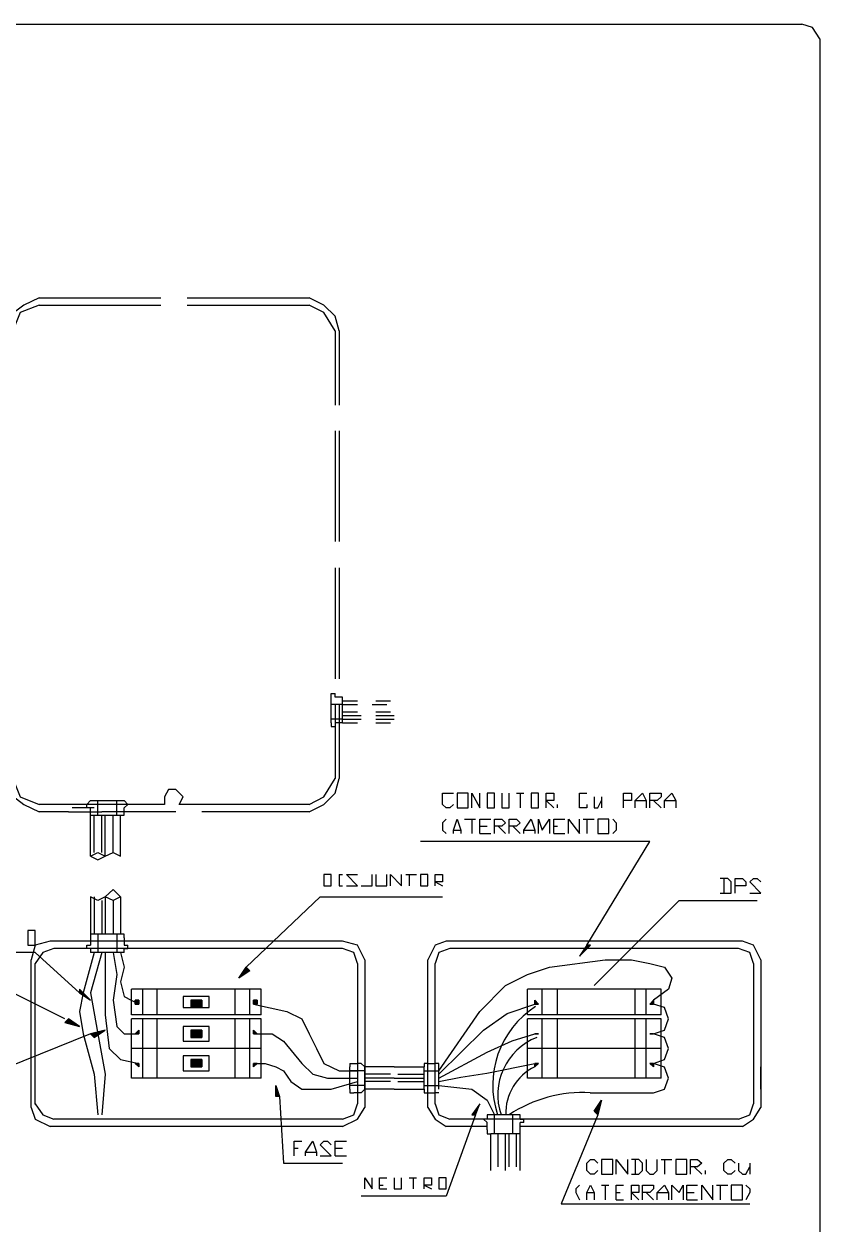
# Model space of a CAD drawing. Header units: millimetres. Extents: x 2047 to 2841, y 1963 to 2711.
# Drawn here: x 2538.9 to 2832.2, y 2269.1 to 2711 of the extents above; entities that cross this region are included whole.
import ezdxf

# ---------------------------------------------------------------- set-up
doc = ezdxf.new("R2010")
doc.units = ezdxf.units.MM

msp = doc.modelspace()

# ---------------------------------------------------------------- hatches: boundary and pattern name
at = {"true_color": 0x000007}
for points in [[(2746.33, 2371.81), (2743.62, 2367.78), (2747.66, 2371.81)], [(2622.1, 2362.35), (2618.06, 2359.63), (2620.78, 2363.67)], [(2559.42, 2354.21), (2563.46, 2351.49), (2559.42, 2355.53)], [(2581.27, 2351.49), (2579.94, 2351.49), (2579.94, 2350.1)], [(2581.27, 2351.49), (2581.27, 2350.1), (2579.94, 2350.1)], [(2604.5, 2351.49), (2600.39, 2351.49), (2600.39, 2348.78)], [(2604.5, 2351.49), (2604.5, 2348.78), (2600.39, 2348.78)], [(2624.82, 2351.49), (2623.49, 2351.49), (2623.49, 2350.1)], [(2624.82, 2351.49), (2624.82, 2350.1), (2623.49, 2350.1)], [(2728.53, 2350.1), (2727.14, 2351.49), (2727.14, 2350.1)], [(2770.89, 2351.49), (2770.89, 2350.1), (2769.5, 2350.1)], [(2554, 2343.35), (2559.42, 2341.83), (2555.32, 2344.68)], [(2564.85, 2337.73), (2568.89, 2340.44), (2563.46, 2339.12)], [(2581.27, 2340.44), (2581.27, 2339.12), (2579.94, 2339.12)], [(2604.5, 2340.44), (2600.39, 2340.44), (2600.39, 2337.73)], [(2604.5, 2340.44), (2604.5, 2337.73), (2600.39, 2337.73)], [(2624.82, 2339.12), (2623.49, 2340.44), (2623.49, 2339.12)], [(2604.5, 2329.65), (2600.39, 2329.65), (2600.39, 2326.94)], [(2604.5, 2329.65), (2604.5, 2326.94), (2600.39, 2326.94)], [(2581.27, 2328.26), (2581.27, 2326.94), (2579.94, 2328.26)], [(2624.82, 2328.26), (2623.49, 2328.26), (2623.49, 2326.94)], [(2728.53, 2328.26), (2727.14, 2328.26), (2727.14, 2326.94)], [(2770.89, 2328.26), (2770.89, 2326.94), (2769.5, 2328.26)], [(2631.77, 2316.08), (2631.77, 2320.12), (2633.09, 2316.08)], [(2543.01, 2313.17), (2542.81, 2313.17), (2542.81, 2313.04), (2543.01, 2313.04)], [(2664.26, 2311.85), (2664.13, 2311.85), (2664.13, 2311.65), (2664.26, 2311.65)], [(2690.21, 2313.17), (2690.07, 2313.17), (2690.07, 2313.04), (2690.21, 2313.04)], [(2705.3, 2309.27), (2706.82, 2313.37), (2703.97, 2309.27)], [(2748.98, 2310.66), (2751.69, 2314.69), (2750.37, 2309.27)], [(2810.33, 2311.85), (2810.2, 2311.85), (2810.2, 2311.65), (2810.33, 2311.65)]]:
    msp.add_hatch(color=7, dxfattribs=at).paths.add_polyline_path(points)

# ---------------------------------------------------------------- linework, layer by layer
msp.add_line((2747.54, 2317.4), (2770.89, 2317.41))
at = {"color": 7, "linetype": 'Continuous', "lineweight": -2, "true_color": 0x000007}
for points in [[(2053.31, 2711.01), (2825.42, 2711.01), (2825.42, 2711.01)], [(2832.17, 2705.59), (2829.46, 2709.69), (2825.42, 2711.01)], [(2832.17, 2705.59), (2832.17, 2115.81), (2832.17, 2115.81)], [(2544.53, 2610.21), (2538.91, 2607.5), (2533.48, 2603.46), (2532.16, 2598.03)], [(2544.53, 2607.5), (2537.58, 2604.79), (2534.87, 2598.03)], [(2544.53, 2610.21), (2589.41, 2610.21), (2589.41, 2610.21)], [(2544.53, 2607.5), (2589.41, 2607.5), (2589.41, 2607.5)], [(2599.07, 2610.21), (2643.94, 2610.21), (2643.94, 2610.21)], [(2599.07, 2607.5), (2643.94, 2607.5), (2643.94, 2607.5)], [(2655, 2598.03), (2653.61, 2603.46), (2649.37, 2607.5), (2643.94, 2610.21)], [(2653.61, 2598.03), (2649.37, 2604.79), (2643.94, 2607.5)], [(2653.61, 2598.03), (2653.61, 2570.7), (2653.61, 2570.7)], [(2655, 2598.03), (2655, 2570.7), (2655, 2570.7)], [(2653.61, 2561.24), (2653.61, 2520.4), (2653.61, 2520.4)], [(2655, 2561.24), (2655, 2520.4), (2655, 2520.4)], [(2653.61, 2510.74), (2653.61, 2469.9), (2653.61, 2469.9)], [(2655, 2510.74), (2655, 2469.9), (2655, 2469.9)], [(2652.08, 2463.15), (2652.08, 2464.47), (2652.08, 2464.47)], [(2652.08, 2464.47), (2653.61, 2464.47), (2653.61, 2464.47)], [(2652.08, 2453.68), (2652.08, 2463.15), (2652.08, 2463.15)], [(2653.61, 2463.15), (2653.61, 2464.47), (2653.61, 2464.47)], [(2656.32, 2463.15), (2653.61, 2463.15), (2653.61, 2463.15)], [(2656.32, 2453.68), (2656.32, 2463.15), (2656.32, 2463.15)], [(2656.32, 2461.76), (2661.75, 2461.76), (2661.75, 2461.76)], [(2656.32, 2461.76), (2661.75, 2461.76), (2661.75, 2461.76)], [(2668.5, 2461.76), (2673.93, 2461.76), (2673.93, 2461.76)], [(2668.5, 2461.76), (2672.6, 2461.76), (2672.6, 2461.76)], [(2656.32, 2460.44), (2652.08, 2460.44), (2652.08, 2460.44)], [(2653.61, 2460.44), (2653.61, 2433.17), (2653.61, 2433.17)], [(2655, 2460.44), (2655, 2433.17), (2655, 2433.17)], [(2656.32, 2460.44), (2661.75, 2460.44), (2661.75, 2460.44)], [(2656.32, 2457.72), (2661.75, 2457.72), (2661.75, 2457.72)], [(2667.17, 2460.44), (2672.6, 2460.44), (2672.6, 2460.44)], [(2668.5, 2457.72), (2673.93, 2457.72), (2673.93, 2457.72)], [(2656.32, 2455.01), (2652.08, 2455.01), (2652.08, 2455.01)], [(2652.08, 2453.68), (2652.08, 2452.29), (2652.08, 2452.29)], [(2653.61, 2453.68), (2653.61, 2452.29), (2653.61, 2452.29)], [(2656.32, 2453.68), (2653.61, 2453.68), (2653.61, 2453.68)], [(2656.32, 2456.33), (2663.14, 2456.33), (2663.14, 2456.33)], [(2656.32, 2455.01), (2663.14, 2455.01), (2663.14, 2455.01)], [(2656.32, 2453.68), (2661.75, 2453.68), (2661.75, 2453.68)], [(2668.5, 2456.33), (2675.32, 2456.33), (2675.32, 2456.33)], [(2668.5, 2455.01), (2675.32, 2455.01), (2675.32, 2455.01)], [(2668.5, 2453.68), (2673.93, 2453.68), (2673.93, 2453.68)], [(2652.08, 2452.29), (2653.61, 2452.29), (2653.61, 2452.29)], [(2532.16, 2433.17), (2533.48, 2427.74), (2538.91, 2423.64), (2544.53, 2420.92)], [(2534.87, 2433.17), (2537.58, 2426.35), (2544.53, 2423.64)], [(2643.94, 2420.92), (2649.37, 2423.64), (2653.61, 2427.74), (2655, 2433.17)], [(2643.94, 2423.64), (2649.37, 2426.35), (2653.61, 2433.17)], [(2596.16, 2423.64), (2597.55, 2426.35), (2594.83, 2429.06), (2592.12, 2429.06), (2590.73, 2426.35), (2590.73, 2423.64)], [(2697.16, 2423.64), (2695.83, 2422.31), (2694.44, 2422.31), (2693.12, 2423.64), (2693.12, 2427.74), (2697.16, 2427.74)], [(2703.97, 2422.31), (2703.97, 2427.74), (2706.82, 2422.31), (2706.82, 2427.74)], [(2709.53, 2422.31), (2712.25, 2422.31), (2712.25, 2427.74), (2709.53, 2427.74)], [(2709.53, 2427.74), (2709.53, 2422.31), (2709.53, 2422.31)], [(2714.96, 2427.74), (2714.96, 2422.31), (2717.67, 2422.31), (2717.67, 2427.74)], [(2720.39, 2427.74), (2723.1, 2427.74), (2723.1, 2427.74)], [(2721.71, 2427.74), (2721.71, 2422.31), (2721.71, 2422.31)], [(2731.24, 2422.31), (2731.24, 2427.74), (2734.09, 2427.74), (2734.09, 2425.03), (2731.24, 2425.03)], [(2746.33, 2423.64), (2746.33, 2422.31), (2743.62, 2422.31), (2743.62, 2427.74), (2746.33, 2427.74)], [(2748.98, 2426.35), (2748.98, 2422.31), (2750.37, 2422.31), (2751.69, 2425.03)], [(2751.69, 2426.35), (2751.69, 2422.31), (2751.69, 2422.31)], [(2759.83, 2422.31), (2759.83, 2427.74), (2762.75, 2427.74), (2762.75, 2425.03), (2759.83, 2425.03)], [(2764.07, 2422.31), (2764.07, 2425.03), (2766.78, 2427.74), (2768.17, 2425.03), (2768.17, 2422.31)], [(2769.5, 2422.31), (2769.5, 2427.74), (2773.6, 2427.74), (2773.6, 2426.35), (2772.21, 2425.03), (2769.5, 2425.03)], [(2774.92, 2422.31), (2774.92, 2425.03), (2777.64, 2427.74), (2779.03, 2425.03), (2779.03, 2422.31)], [(2590.73, 2423.64), (2544.53, 2423.64), (2544.53, 2423.64)], [(2564.85, 2422.31), (2556.71, 2422.31), (2556.71, 2422.31)], [(2563.46, 2425.03), (2562.14, 2423.64), (2562.14, 2423.64)], [(2562.14, 2423.64), (2562.14, 2423.7), (2562.14, 2423.7)], [(2562.14, 2422.31), (2562.14, 2423.64), (2562.14, 2423.64)], [(2563.46, 2422.31), (2562.14, 2422.31), (2562.14, 2422.31)], [(2563.46, 2425.03), (2575.84, 2425.03), (2575.84, 2425.03)], [(2563.46, 2419.6), (2563.46, 2422.31), (2563.46, 2422.31)], [(2566.18, 2419.6), (2566.18, 2425.03), (2566.18, 2425.03)], [(2573.13, 2419.6), (2573.13, 2425.03), (2573.13, 2425.03)], [(2575.84, 2425.03), (2577.23, 2423.64), (2577.23, 2423.64)], [(2575.84, 2422.31), (2577.23, 2423.64), (2577.23, 2423.64)], [(2575.84, 2419.6), (2575.84, 2422.31), (2575.84, 2422.31)], [(2577.23, 2423.64), (2577.23, 2423.7), (2577.23, 2423.7)], [(2643.94, 2423.64), (2596.16, 2423.64), (2596.16, 2423.64)], [(2731.24, 2425.03), (2734.09, 2422.31), (2734.09, 2422.31)], [(2735.48, 2422.31), (2735.48, 2423.64), (2735.48, 2423.64)], [(2764.07, 2425.03), (2768.17, 2425.03), (2768.17, 2425.03)], [(2770.89, 2425.03), (2773.6, 2422.31), (2773.6, 2422.31)], [(2774.92, 2425.03), (2779.03, 2425.03), (2779.03, 2425.03)], [(2555.32, 2420.92), (2544.53, 2420.92), (2544.53, 2420.92)], [(2555.32, 2420.92), (2567.57, 2420.92), (2567.57, 2420.92)], [(2563.46, 2404.51), (2563.46, 2419.6), (2563.46, 2419.6)], [(2563.46, 2419.6), (2574.51, 2419.6), (2574.51, 2419.6)], [(2564.85, 2405.9), (2564.85, 2419.6), (2564.85, 2419.6)], [(2594.83, 2420.92), (2567.57, 2420.92), (2567.57, 2420.92)], [(2567.57, 2405.9), (2567.57, 2419.6), (2567.57, 2419.6)], [(2568.89, 2404.51), (2568.89, 2419.6), (2568.89, 2419.6)], [(2571.8, 2405.9), (2571.8, 2419.6), (2571.8, 2419.6)], [(2574.51, 2404.51), (2574.51, 2419.6), (2574.51, 2419.6)], [(2574.51, 2405.9), (2574.51, 2419.6), (2574.51, 2419.6)], [(2574.51, 2419.6), (2575.84, 2419.6), (2575.84, 2419.6)], [(2631.77, 2420.92), (2604.5, 2420.92), (2604.5, 2420.92)], [(2643.94, 2420.92), (2631.77, 2420.92), (2631.77, 2420.92)], [(2694.44, 2418.21), (2693.12, 2416.89), (2693.12, 2414.17), (2694.44, 2412.85)], [(2697.16, 2412.85), (2697.16, 2414.17), (2698.55, 2418.21), (2699.87, 2414.17), (2699.87, 2412.85)], [(2701.26, 2418.21), (2705.3, 2418.21), (2705.3, 2418.21)], [(2703.97, 2418.21), (2703.97, 2412.85), (2703.97, 2412.85)], [(2706.82, 2412.85), (2706.82, 2418.21), (2710.86, 2418.21)], [(2712.25, 2412.85), (2712.25, 2418.21), (2714.96, 2418.21), (2716.28, 2416.89), (2716.35, 2416.89), (2714.96, 2415.56), (2712.25, 2415.56)], [(2717.67, 2412.85), (2717.67, 2418.21), (2720.39, 2418.21), (2721.71, 2416.89), (2721.71, 2416.89), (2720.39, 2415.56), (2717.67, 2415.56)], [(2723.1, 2412.85), (2723.1, 2414.17), (2725.81, 2418.21), (2727.14, 2414.17), (2727.14, 2412.85)], [(2728.53, 2412.85), (2728.53, 2418.21), (2729.85, 2414.17), (2732.57, 2418.21), (2732.57, 2412.85)], [(2734.09, 2412.85), (2734.09, 2418.21), (2738.19, 2418.21)], [(2739.52, 2412.85), (2739.52, 2418.21), (2743.62, 2412.85), (2743.62, 2418.21)], [(2744.94, 2418.21), (2748.98, 2418.21), (2748.98, 2418.21)], [(2746.33, 2418.21), (2746.33, 2412.85), (2746.33, 2412.85)], [(2755.8, 2418.21), (2757.12, 2416.89), (2757.12, 2414.17), (2755.8, 2412.85)], [(2697.16, 2414.17), (2699.87, 2414.17), (2699.87, 2414.17)], [(2706.82, 2415.56), (2709.53, 2415.56), (2709.53, 2415.56)], [(2713.57, 2415.56), (2716.28, 2412.85), (2716.28, 2412.85)], [(2719, 2415.56), (2721.71, 2412.85), (2721.71, 2412.85)], [(2723.1, 2414.17), (2727.14, 2414.17), (2727.14, 2414.17)], [(2734.09, 2415.56), (2735.48, 2415.56), (2735.48, 2415.56)], [(2746.33, 2371.81), (2769.5, 2409.94), (2684.98, 2409.94)], [(2706.82, 2412.85), (2710.86, 2412.85), (2710.86, 2412.85)], [(2734.09, 2412.85), (2738.19, 2412.85), (2738.19, 2412.85)], [(2563.46, 2404.51), (2566.18, 2405.9), (2568.89, 2404.51)], [(2563.46, 2404.51), (2566.18, 2403.18), (2568.89, 2404.51)], [(2568.89, 2404.51), (2571.8, 2405.9), (2574.51, 2404.51)], [(2649.37, 2393.65), (2652.08, 2393.65), (2652.08, 2397.76), (2649.37, 2397.76)], [(2649.37, 2397.76), (2649.37, 2393.65), (2649.37, 2393.65)], [(2655, 2397.76), (2656.32, 2397.76), (2656.32, 2397.76)], [(2655, 2397.76), (2655, 2393.65), (2655, 2393.65)], [(2657.71, 2393.65), (2661.75, 2393.65), (2657.71, 2397.76), (2661.75, 2397.76)], [(2663.14, 2393.65), (2667.17, 2393.65), (2667.17, 2397.76)], [(2668.5, 2397.76), (2668.5, 2393.65), (2672.6, 2393.65), (2672.6, 2397.76)], [(2673.93, 2393.65), (2673.93, 2397.76), (2678.03, 2393.65), (2678.03, 2397.76)], [(2679.55, 2397.76), (2683.59, 2397.76), (2683.59, 2397.76)], [(2680.87, 2397.76), (2680.87, 2393.65), (2680.87, 2393.65)], [(2690.41, 2393.65), (2690.41, 2397.76), (2693.12, 2397.76), (2693.12, 2395.04), (2690.41, 2395.04)], [(2795.44, 2390.94), (2799.48, 2390.94), (2799.48, 2395.04), (2798.16, 2396.37), (2795.44, 2396.37)], [(2796.77, 2396.37), (2796.77, 2390.94), (2796.77, 2390.94)], [(2800.87, 2390.94), (2800.87, 2396.37), (2803.58, 2396.37), (2804.91, 2395.04), (2804.91, 2393.65), (2800.87, 2393.65)], [(2806.3, 2390.94), (2810.33, 2390.94), (2806.3, 2395.04), (2807.62, 2396.37), (2809.01, 2396.37), (2810.33, 2395.04)], [(2574.51, 2389.62), (2571.8, 2392.33), (2568.89, 2389.62)], [(2655, 2393.65), (2656.32, 2393.65), (2656.32, 2393.65)], [(2690.41, 2395.04), (2693.12, 2393.65), (2693.12, 2393.65)], [(2563.46, 2389.62), (2563.46, 2375.85), (2563.46, 2375.85)], [(2568.89, 2389.62), (2566.18, 2388.23), (2563.46, 2389.62)], [(2564.85, 2389.62), (2564.85, 2375.85), (2564.85, 2375.85)], [(2567.57, 2388.23), (2567.57, 2375.85), (2567.57, 2375.85)], [(2568.89, 2389.62), (2568.89, 2375.85), (2568.89, 2375.85)], [(2574.51, 2389.62), (2571.8, 2388.23), (2568.89, 2389.62)], [(2571.8, 2388.23), (2571.8, 2375.85), (2571.8, 2375.85)], [(2574.51, 2389.62), (2574.51, 2375.85), (2574.51, 2375.85)], [(2574.51, 2389.62), (2574.51, 2375.85), (2574.51, 2375.85)], [(2620.78, 2363.67), (2648.05, 2389.62), (2693.12, 2389.62)], [(2753.08, 2360.96), (2780.35, 2388.23), (2809.01, 2388.23)], [(2548.57, 2373.2), (2543.01, 2371.81), (2541.62, 2366.39)], [(2656.32, 2373.2), (2548.57, 2373.2), (2548.57, 2373.2)], [(2574.51, 2375.85), (2563.46, 2375.85), (2563.46, 2375.85)], [(2563.46, 2375.85), (2563.46, 2374.53), (2563.46, 2374.53)], [(2563.46, 2374.53), (2563.46, 2371.81), (2563.46, 2371.81)], [(2566.18, 2375.85), (2566.18, 2369.1), (2566.18, 2369.1)], [(2573.13, 2375.85), (2573.13, 2369.1), (2573.13, 2369.1)], [(2575.84, 2374.53), (2575.84, 2375.85), (2574.51, 2375.85)], [(2575.84, 2374.53), (2575.84, 2371.81), (2575.84, 2371.81)], [(2664.46, 2366.39), (2661.75, 2371.81), (2656.32, 2373.2)], [(2694.44, 2373.2), (2690.41, 2371.81), (2687.69, 2366.39)], [(2803.58, 2373.2), (2694.44, 2373.2), (2694.44, 2373.2)], [(2810.33, 2366.39), (2807.62, 2371.81), (2803.58, 2373.2)], [(2559.42, 2354.21), (2543.01, 2369.1), (2511.64, 2369.1)], [(2549.89, 2370.49), (2545.86, 2369.1), (2543.01, 2365.06)], [(2656.32, 2370.49), (2549.89, 2370.49), (2549.89, 2370.49)], [(2564.85, 2369.1), (2560.75, 2354.21), (2559.42, 2347.39), (2560.75, 2339.12), (2564.85, 2324.23), (2566.18, 2309.27)], [(2562.14, 2370.49), (2562.14, 2371.81), (2562.14, 2371.81)], [(2562.14, 2371.81), (2563.46, 2371.81), (2563.46, 2371.81)], [(2563.46, 2370.49), (2562.14, 2370.49), (2562.14, 2370.49)], [(2563.46, 2370.49), (2563.46, 2369.1), (2563.46, 2369.1)], [(2567.57, 2369.1), (2563.46, 2354.21), (2566.18, 2339.12), (2568.89, 2324.23), (2567.57, 2309.27)], [(2575.84, 2369.1), (2563.46, 2369.1), (2563.46, 2369.1)], [(2568.89, 2369.1), (2568.89, 2346.07), (2570.28, 2333.69), (2574.51, 2329.65), (2581.27, 2328.26)], [(2571.8, 2369.1), (2573.13, 2360.96), (2571.8, 2351.49), (2573.13, 2341.83), (2575.84, 2339.12), (2581.27, 2339.12)], [(2574.51, 2369.1), (2575.84, 2363.67), (2574.51, 2358.24), (2575.84, 2352.82), (2581.27, 2350.1)], [(2575.84, 2371.81), (2577.23, 2371.81), (2577.23, 2371.81)], [(2575.84, 2370.49), (2577.23, 2370.49), (2577.23, 2370.49)], [(2575.84, 2369.1), (2575.84, 2370.49), (2575.84, 2370.49)], [(2577.23, 2370.49), (2577.23, 2371.81), (2577.23, 2371.81)], [(2661.75, 2365.06), (2660.42, 2369.1), (2656.32, 2370.49)], [(2695.83, 2370.49), (2691.73, 2369.1), (2690.41, 2365.06)], [(2802.19, 2370.49), (2695.83, 2370.49), (2695.83, 2370.49)], [(2807.62, 2365.06), (2806.3, 2369.1), (2802.19, 2370.49)], [(2541.62, 2311.98), (2541.62, 2366.39), (2541.62, 2366.39)], [(2543.01, 2313.37), (2543.01, 2365.06), (2543.01, 2365.06)], [(2661.75, 2365.06), (2661.75, 2313.37), (2661.75, 2313.37)], [(2664.46, 2366.39), (2664.46, 2311.98), (2664.46, 2311.98)], [(2687.69, 2311.98), (2687.69, 2366.39), (2687.69, 2366.39)], [(2690.41, 2313.37), (2690.41, 2365.06), (2690.41, 2365.06)], [(2691.73, 2325.55), (2706.82, 2347.39), (2716.28, 2356.92), (2724.42, 2360.96), (2732.57, 2363.67), (2753.08, 2366.39), (2762.75, 2366.39), (2769.5, 2365.06), (2774.92, 2363.67), (2777.64, 2359.63), (2776.31, 2355.53), (2770.89, 2351.49)], [(2807.62, 2365.06), (2807.62, 2313.37), (2807.62, 2313.37)], [(2810.33, 2366.39), (2810.33, 2311.98), (2810.33, 2311.98)], [(2554, 2344.68), (2532.16, 2355.53), (2447.57, 2355.53)], [(2626.34, 2355.53), (2578.55, 2355.53), (2578.55, 2355.53)], [(2578.55, 2346.07), (2578.55, 2355.53), (2578.55, 2355.53)], [(2582.66, 2346.07), (2582.66, 2355.53), (2582.66, 2355.53)], [(2588.02, 2346.07), (2588.02, 2355.53), (2588.02, 2355.53)], [(2616.68, 2346.07), (2616.68, 2355.53), (2616.68, 2355.53)], [(2622.1, 2346.07), (2622.1, 2355.53), (2622.1, 2355.53)], [(2626.34, 2346.07), (2626.34, 2355.53), (2626.34, 2355.53)], [(2773.6, 2355.53), (2724.42, 2355.53), (2724.42, 2355.53)], [(2724.42, 2346.07), (2724.42, 2355.53), (2724.42, 2355.53)], [(2729.85, 2346.07), (2729.85, 2355.53), (2729.85, 2355.53)], [(2735.48, 2346.07), (2735.48, 2355.53), (2735.48, 2355.53)], [(2764.07, 2346.07), (2764.07, 2355.53), (2764.07, 2355.53)], [(2768.17, 2346.07), (2768.17, 2355.53), (2768.17, 2355.53)], [(2773.6, 2346.07), (2773.6, 2355.53), (2773.6, 2355.53)], [(2623.49, 2350.1), (2635.8, 2347.39), (2641.23, 2344.68), (2643.94, 2339.12), (2646.66, 2333.69), (2649.37, 2328.26), (2655, 2325.55), (2661.75, 2325.55)], [(2691.73, 2324.23), (2708.21, 2340.44), (2716.87, 2346.56), (2727.14, 2350.1)], [(2770.89, 2339.12), (2774.92, 2340.44), (2776.31, 2344.68), (2774.92, 2348.78), (2770.89, 2350.1)], [(2626.34, 2346.07), (2578.55, 2346.07), (2578.55, 2346.07)], [(2626.34, 2344.68), (2578.55, 2344.68), (2578.55, 2344.68)], [(2578.55, 2333.69), (2578.55, 2344.68), (2578.55, 2344.68)], [(2582.66, 2333.69), (2582.66, 2344.68), (2582.66, 2344.68)], [(2588.02, 2333.69), (2588.02, 2344.68), (2588.02, 2344.68)], [(2616.68, 2333.69), (2616.68, 2344.68), (2616.68, 2344.68)], [(2622.1, 2333.69), (2622.1, 2344.68), (2622.1, 2344.68)], [(2626.34, 2333.69), (2626.34, 2344.68), (2626.34, 2344.68)], [(2773.6, 2346.07), (2724.42, 2346.07), (2724.42, 2346.07)], [(2773.6, 2344.68), (2724.42, 2344.68), (2724.42, 2344.68)], [(2724.42, 2333.69), (2724.42, 2344.68), (2724.42, 2344.68)], [(2729.85, 2333.69), (2729.85, 2344.68), (2729.85, 2344.68)], [(2735.48, 2333.69), (2735.48, 2344.68), (2735.48, 2344.68)], [(2764.07, 2333.69), (2764.07, 2344.68), (2764.07, 2344.68)], [(2768.17, 2333.69), (2768.17, 2344.68), (2768.17, 2344.68)], [(2773.6, 2333.69), (2773.6, 2344.68), (2773.6, 2344.68)], [(2563.46, 2339.12), (2519.91, 2321.51), (2494.03, 2321.51)], [(2623.49, 2339.12), (2630.38, 2339.12), (2634.48, 2336.4), (2641.23, 2328.26), (2645.33, 2324.23), (2650.76, 2322.84), (2661.75, 2322.84)], [(2691.73, 2322.84), (2709.53, 2332.37), (2718.83, 2336.59), (2727.14, 2339.12)], [(2770.89, 2328.26), (2774.92, 2329.65), (2776.31, 2333.69), (2774.92, 2337.73), (2770.89, 2339.12)], [(2626.34, 2333.69), (2578.55, 2333.69), (2578.55, 2333.69)], [(2626.34, 2333.69), (2578.55, 2333.69), (2578.55, 2333.69)], [(2578.55, 2322.84), (2578.55, 2333.69), (2578.55, 2333.69)], [(2582.66, 2322.84), (2582.66, 2333.69), (2582.66, 2333.69)], [(2588.02, 2322.84), (2588.02, 2333.69), (2588.02, 2333.69)], [(2616.68, 2322.84), (2616.68, 2333.69), (2616.68, 2333.69)], [(2622.1, 2322.84), (2622.1, 2333.69), (2622.1, 2333.69)], [(2626.34, 2322.84), (2626.34, 2333.69), (2626.34, 2333.69)], [(2773.6, 2333.69), (2724.42, 2333.69), (2724.42, 2333.69)], [(2773.6, 2333.69), (2724.42, 2333.69), (2724.42, 2333.69)], [(2724.42, 2322.84), (2724.42, 2333.69), (2724.42, 2333.69)], [(2729.85, 2322.84), (2729.85, 2333.69), (2729.85, 2333.69)], [(2735.48, 2322.84), (2735.48, 2333.69), (2735.48, 2333.69)], [(2764.07, 2322.84), (2764.07, 2333.69), (2764.07, 2333.69)], [(2768.17, 2322.84), (2768.17, 2333.69), (2768.17, 2333.69)], [(2773.6, 2322.84), (2773.6, 2333.69), (2773.6, 2333.69)], [(2623.49, 2328.26), (2627.73, 2328.26), (2631.77, 2326.94), (2634.48, 2325.55), (2637.19, 2321.51), (2641.23, 2318.8), (2652.08, 2318.8), (2661.75, 2321.51)], [(2659.03, 2328.26), (2660.42, 2328.26), (2660.42, 2328.26)], [(2659.03, 2328.26), (2659.03, 2326.94), (2659.03, 2326.94)], [(2659.03, 2318.8), (2659.03, 2326.94), (2659.03, 2326.94)], [(2664.46, 2325.55), (2659.03, 2325.55), (2659.03, 2325.55)], [(2660.42, 2328.26), (2661.75, 2328.26), (2661.75, 2328.26)], [(2663.14, 2328.26), (2661.75, 2328.26), (2661.75, 2328.26)], [(2664.46, 2326.94), (2663.14, 2328.26), (2663.14, 2328.26)], [(2675.32, 2326.94), (2664.46, 2326.94), (2664.46, 2326.94)], [(2675.32, 2326.94), (2664.46, 2326.94), (2664.46, 2326.94)], [(2664.46, 2318.8), (2664.46, 2326.94), (2664.46, 2326.94)], [(2675.32, 2326.94), (2686.3, 2326.94), (2686.3, 2326.94)], [(2675.32, 2326.94), (2686.3, 2326.94), (2686.3, 2326.94)], [(2687.69, 2328.26), (2686.3, 2328.26), (2686.3, 2326.94)], [(2686.3, 2318.8), (2686.3, 2326.94), (2686.3, 2326.94)], [(2686.3, 2325.55), (2691.73, 2325.55), (2691.73, 2325.55)], [(2687.69, 2328.26), (2689.02, 2328.26), (2689.02, 2328.26)], [(2689.02, 2328.26), (2690.41, 2328.26), (2690.41, 2328.26)], [(2691.73, 2328.26), (2690.41, 2328.26), (2690.41, 2328.26)], [(2691.73, 2326.94), (2691.73, 2328.26), (2691.73, 2328.26)], [(2691.73, 2321.51), (2699.86, 2323.17), (2709.41, 2324.69), (2727.14, 2328.26)], [(2691.73, 2318.8), (2691.73, 2326.94), (2691.73, 2326.94)], [(2770.89, 2317.41), (2774.92, 2318.8), (2776.31, 2322.84), (2774.92, 2326.87), (2770.89, 2328.26)], [(2810.33, 2318.8), (2810.33, 2326.94), (2810.33, 2326.94)], [(2626.34, 2322.84), (2578.55, 2322.84), (2578.55, 2322.84)], [(2664.46, 2320.12), (2659.03, 2320.12), (2659.03, 2320.12)], [(2673.93, 2324.23), (2664.46, 2324.23), (2664.46, 2324.23)], [(2675.32, 2322.84), (2664.46, 2322.84), (2664.46, 2322.84)], [(2673.93, 2321.51), (2664.46, 2321.51), (2664.46, 2321.51)], [(2675.32, 2322.84), (2686.3, 2322.84), (2686.3, 2322.84)], [(2676.64, 2324.23), (2686.3, 2324.23), (2686.3, 2324.23)], [(2676.64, 2321.51), (2686.3, 2321.51), (2686.3, 2321.51)], [(2686.3, 2320.12), (2691.73, 2320.12), (2691.73, 2320.12)], [(2691.73, 2320.12), (2703.97, 2318.8), (2709.53, 2314.69), (2712.25, 2309.27)], [(2773.6, 2322.84), (2724.42, 2322.84), (2724.42, 2322.84)], [(2633.09, 2316.08), (2634.48, 2291.53), (2656.32, 2291.53)], [(2659.03, 2318.8), (2659.03, 2317.41), (2659.03, 2317.41)], [(2659.03, 2317.41), (2660.42, 2317.41), (2660.42, 2317.41)], [(2661.75, 2317.41), (2660.42, 2317.41), (2660.42, 2317.41)], [(2663.14, 2317.41), (2661.75, 2317.41), (2661.75, 2317.41)], [(2663.14, 2317.41), (2663.14, 2317.41), (2664.46, 2318.8)], [(2675.32, 2318.8), (2664.46, 2318.8), (2664.46, 2318.8)], [(2673.93, 2318.8), (2664.46, 2318.8), (2664.46, 2318.8)], [(2675.32, 2318.8), (2686.3, 2318.8), (2686.3, 2318.8)], [(2675.32, 2318.8), (2686.3, 2318.8), (2686.3, 2318.8)], [(2686.3, 2318.8), (2686.3, 2317.41), (2687.69, 2317.41)], [(2687.69, 2317.41), (2689.02, 2317.41), (2689.02, 2317.41)], [(2689.02, 2317.41), (2690.41, 2317.41), (2690.41, 2317.41)], [(2691.73, 2317.41), (2690.41, 2317.41), (2690.41, 2317.41)], [(2541.62, 2311.98), (2543.01, 2307.75), (2548.57, 2305.03)], [(2543.01, 2313.37), (2545.86, 2309.27), (2549.89, 2307.75)], [(2656.32, 2307.75), (2660.42, 2309.27), (2661.75, 2313.37)], [(2656.32, 2305.03), (2661.75, 2307.75), (2664.46, 2311.98)], [(2687.69, 2311.98), (2690.41, 2307.75), (2694.44, 2305.03)], [(2690.41, 2313.37), (2691.73, 2309.27), (2695.83, 2307.75)], [(2802.19, 2307.75), (2806.3, 2309.27), (2807.62, 2313.37)], [(2803.58, 2305.03), (2807.62, 2307.75), (2810.33, 2311.98)], [(2656.32, 2307.75), (2549.89, 2307.75), (2549.89, 2307.75)], [(2705.3, 2309.27), (2694.44, 2279.29), (2663.14, 2279.29)], [(2802.19, 2307.75), (2695.83, 2307.75), (2695.83, 2307.75)], [(2708.21, 2307.75), (2708.21, 2307.81), (2708.21, 2307.81)], [(2709.53, 2306.42), (2708.21, 2307.75), (2708.21, 2307.75)], [(2709.53, 2307.75), (2708.21, 2307.75), (2708.21, 2307.75)], [(2709.53, 2309.27), (2709.53, 2307.75), (2709.53, 2307.75)], [(2721.71, 2309.27), (2709.53, 2309.27), (2709.53, 2309.27)], [(2712.25, 2302.32), (2712.25, 2309.27), (2712.25, 2309.27)], [(2719, 2302.32), (2719, 2309.27), (2719, 2309.27)], [(2721.71, 2307.75), (2721.71, 2309.27), (2721.71, 2309.27)], [(2721.71, 2307.75), (2723.1, 2307.75), (2723.1, 2307.75)], [(2723.1, 2307.75), (2723.1, 2307.81), (2723.1, 2307.81)], [(2723.1, 2306.42), (2723.1, 2307.75), (2723.1, 2307.75)], [(2750.37, 2309.27), (2736.8, 2276.57), (2806.3, 2276.57)], [(2575.84, 2305.03), (2548.57, 2305.03), (2548.57, 2305.03)], [(2656.32, 2305.03), (2575.84, 2305.03), (2575.84, 2305.03)], [(2709.53, 2305.03), (2694.44, 2305.03), (2694.44, 2305.03)], [(2709.53, 2303.71), (2709.53, 2306.42), (2709.53, 2306.42)], [(2709.53, 2303.71), (2709.53, 2302.32), (2710.86, 2302.32)], [(2721.71, 2303.71), (2721.71, 2306.42), (2721.71, 2306.42)], [(2723.1, 2306.42), (2721.71, 2306.42), (2721.71, 2306.42)], [(2803.58, 2305.03), (2721.71, 2305.03), (2721.71, 2305.03)], [(2721.71, 2302.32), (2721.71, 2303.71), (2721.71, 2303.71)], [(2638.52, 2294.24), (2638.52, 2299.6), (2641.23, 2299.6)], [(2642.62, 2294.24), (2642.62, 2295.57), (2645.33, 2299.6), (2646.66, 2295.57), (2646.66, 2294.24)], [(2648.05, 2294.24), (2652.08, 2294.24), (2648.05, 2298.28), (2649.37, 2299.6), (2650.76, 2299.6), (2652.08, 2298.28)], [(2653.61, 2294.24), (2653.61, 2299.6), (2657.71, 2299.6)], [(2710.86, 2288.82), (2710.86, 2302.32), (2710.86, 2302.32)], [(2710.86, 2288.82), (2710.86, 2302.32), (2710.86, 2302.32)], [(2721.71, 2302.32), (2710.86, 2302.32), (2710.86, 2302.32)], [(2713.57, 2290.14), (2713.57, 2302.32), (2713.57, 2302.32)], [(2716.28, 2288.82), (2716.28, 2302.32), (2716.28, 2302.32)], [(2717.67, 2290.14), (2717.67, 2302.32), (2717.67, 2302.32)], [(2720.39, 2290.14), (2720.39, 2302.32), (2720.39, 2302.32)], [(2721.71, 2288.82), (2721.71, 2302.32), (2721.71, 2302.32)], [(2638.52, 2296.96), (2639.91, 2296.96), (2639.91, 2296.96)], [(2642.62, 2295.57), (2646.66, 2295.57), (2646.66, 2295.57)], [(2653.61, 2296.96), (2656.32, 2296.96), (2656.32, 2296.96)], [(2653.61, 2294.24), (2657.71, 2294.24), (2657.71, 2294.24)], [(2750.37, 2288.82), (2748.98, 2287.43), (2747.66, 2287.43), (2746.33, 2288.82), (2746.33, 2291.53), (2747.66, 2292.85), (2748.98, 2292.85), (2750.37, 2291.53)], [(2757.12, 2287.43), (2757.12, 2292.85), (2761.36, 2287.43), (2761.36, 2292.85)], [(2762.75, 2287.43), (2765.46, 2287.43), (2766.78, 2288.82), (2766.78, 2291.53), (2765.46, 2292.85), (2762.75, 2292.85)], [(2764.07, 2292.85), (2764.07, 2287.43), (2764.07, 2287.43)], [(2768.17, 2292.85), (2768.17, 2288.82), (2769.5, 2287.43), (2770.89, 2287.43), (2772.21, 2288.82), (2772.21, 2292.85)], [(2773.6, 2292.85), (2777.64, 2292.85), (2777.64, 2292.85)], [(2774.92, 2292.85), (2774.92, 2287.43), (2774.92, 2287.43)], [(2784.46, 2287.43), (2784.46, 2292.85), (2787.1, 2292.85), (2788.69, 2291.53), (2788.69, 2291.53), (2787.1, 2290.14), (2784.46, 2290.14)], [(2785.78, 2290.14), (2788.69, 2287.43), (2788.69, 2287.43)], [(2800.87, 2288.82), (2799.48, 2287.43), (2798.16, 2287.43), (2796.77, 2288.82), (2796.77, 2291.53), (2798.16, 2292.85), (2799.48, 2292.85), (2800.87, 2291.53)], [(2802.19, 2291.53), (2802.19, 2288.82), (2803.58, 2287.43), (2804.91, 2287.43), (2806.3, 2290.14)], [(2806.3, 2291.53), (2806.3, 2287.43), (2806.3, 2287.43)], [(2664.46, 2282), (2664.46, 2286.1), (2667.17, 2282), (2667.17, 2286.1)], [(2669.89, 2282), (2669.89, 2286.1), (2672.6, 2286.1)], [(2675.32, 2286.1), (2675.32, 2282), (2678.03, 2282), (2678.03, 2286.1)], [(2680.87, 2286.1), (2683.59, 2286.1), (2683.59, 2286.1)], [(2682.26, 2286.1), (2682.26, 2282), (2682.26, 2282)], [(2686.3, 2282), (2686.3, 2286.1), (2689.02, 2286.1), (2689.02, 2283.39), (2686.3, 2283.39)], [(2790.01, 2287.43), (2790.01, 2288.82), (2790.01, 2288.82)], [(2669.89, 2283.39), (2671.21, 2283.39), (2671.21, 2283.39)], [(2669.89, 2282), (2672.6, 2282), (2672.6, 2282)], [(2686.3, 2283.39), (2689.02, 2282), (2689.02, 2282)], [(2743.62, 2283.39), (2742.23, 2282), (2742.23, 2280.68), (2743.62, 2277.96)], [(2746.33, 2277.96), (2746.33, 2280.68), (2747.66, 2283.39), (2748.98, 2280.68), (2748.98, 2277.96)], [(2746.33, 2280.68), (2748.98, 2280.68), (2748.98, 2280.68)], [(2751.69, 2283.39), (2754.41, 2283.39), (2754.41, 2283.39)], [(2753.08, 2283.39), (2753.08, 2277.96), (2753.08, 2277.96)], [(2757.12, 2277.96), (2757.12, 2283.39), (2759.83, 2283.39)], [(2757.12, 2280.68), (2758.51, 2280.68), (2758.51, 2280.68)], [(2762.75, 2277.96), (2762.75, 2283.39), (2765.46, 2283.39), (2765.46, 2280.68), (2762.75, 2280.68)], [(2762.75, 2280.68), (2765.46, 2277.96), (2765.46, 2277.96)], [(2766.78, 2277.96), (2766.78, 2283.39), (2770.89, 2283.39), (2770.89, 2282), (2769.5, 2280.68), (2766.78, 2280.68)], [(2768.17, 2280.68), (2770.89, 2277.96), (2770.89, 2277.96)], [(2772.21, 2277.96), (2772.21, 2280.68), (2774.92, 2283.39), (2776.31, 2280.68), (2776.31, 2277.96)], [(2772.21, 2280.68), (2776.31, 2280.68), (2776.31, 2280.68)], [(2777.64, 2277.96), (2777.64, 2283.39), (2780.35, 2280.68), (2781.74, 2283.39), (2781.74, 2277.96)], [(2783.07, 2277.96), (2783.07, 2283.39), (2787.1, 2283.39)], [(2783.07, 2280.68), (2785.78, 2280.68), (2785.78, 2280.68)], [(2788.69, 2277.96), (2788.69, 2283.39), (2792.73, 2277.96), (2792.73, 2283.39)], [(2794.05, 2283.39), (2798.16, 2283.39), (2798.16, 2283.39)], [(2795.44, 2283.39), (2795.44, 2277.96), (2795.44, 2277.96)], [(2804.91, 2283.39), (2806.3, 2282), (2806.3, 2280.68), (2804.91, 2277.96)], [(2757.12, 2277.96), (2759.83, 2277.96), (2759.83, 2277.96)], [(2783.07, 2277.96), (2787.1, 2277.96), (2787.1, 2277.96)]]:
    msp.add_lwpolyline(points, dxfattribs=at)
for points in [[(2652.08, 2463.15), (2652.08, 2463.15)], [(2653.61, 2463.15), (2653.61, 2463.15)], [(2656.32, 2463.15), (2656.32, 2463.15)], [(2656.32, 2453.68), (2656.32, 2453.68)], [(2652.08, 2452.29), (2652.08, 2452.29)], [(2653.61, 2452.29), (2653.61, 2452.29)], [(2698.55, 2427.74), (2698.55, 2422.31), (2702.58, 2422.31), (2702.58, 2427.74)], [(2725.81, 2427.74), (2725.81, 2422.31), (2728.53, 2422.31), (2728.53, 2427.74)], [(2563.46, 2425.03), (2563.46, 2425.03)], [(2575.84, 2425.03), (2575.84, 2425.03)], [(2575.84, 2422.31), (2575.84, 2422.31)], [(2563.46, 2419.6), (2563.46, 2419.6)], [(2750.37, 2418.21), (2750.37, 2412.85), (2754.41, 2412.85), (2754.41, 2418.21)], [(2684.98, 2397.76), (2684.98, 2393.65), (2687.69, 2393.65), (2687.69, 2397.76)], [(2540.3, 2377.24), (2540.3, 2371.81), (2543.01, 2371.81), (2543.01, 2377.24)], [(2562.14, 2371.81), (2562.14, 2371.81)], [(2575.84, 2371.81), (2575.84, 2371.81)], [(2746.33, 2371.81), (2743.62, 2367.78), (2747.66, 2371.81)], [(2622.1, 2362.35), (2618.06, 2359.63), (2620.78, 2363.67)], [(2753.08, 2360.96), (2748.98, 2356.92)], [(2559.42, 2354.21), (2563.46, 2351.49), (2559.42, 2355.53)], [(2581.27, 2350.1), (2581.27, 2351.49), (2579.94, 2351.49), (2579.94, 2350.1)], [(2579.94, 2351.49), (2579.94, 2350.1), (2579.94, 2350.1)], [(2581.27, 2351.49), (2579.94, 2351.49), (2579.94, 2350.1)], [(2581.27, 2351.49), (2581.27, 2350.1), (2579.94, 2350.1)], [(2581.27, 2350.1), (2581.27, 2351.49), (2581.27, 2350.1), (2581.27, 2350.17)], [(2581.27, 2351.49), (2581.27, 2350.1)], [(2581.27, 2351.49), (2581.27, 2350.1), (2581.27, 2350.1)], [(2597.55, 2352.82), (2597.55, 2348.78), (2607.21, 2348.78), (2607.21, 2352.82)], [(2600.39, 2351.49), (2600.39, 2348.78), (2604.5, 2348.78), (2604.5, 2351.49)], [(2604.5, 2351.49), (2600.39, 2351.49), (2600.39, 2348.78)], [(2604.5, 2351.49), (2604.5, 2348.78), (2600.39, 2348.78)], [(2623.49, 2350.1), (2624.82, 2350.1), (2624.82, 2351.49), (2623.49, 2351.49), (2623.49, 2350.1), (2623.49, 2350.17)], [(2624.82, 2351.49), (2623.49, 2351.49), (2623.49, 2350.1)], [(2624.82, 2351.49), (2624.82, 2350.1), (2623.49, 2350.1)], [(2623.49, 2351.49), (2623.49, 2350.1), (2623.49, 2350.1)], [(2623.49, 2351.49), (2623.49, 2350.1)], [(2623.49, 2351.49), (2623.49, 2350.1), (2623.49, 2350.1)], [(2624.82, 2350.1), (2624.82, 2351.49), (2624.82, 2350.1), (2624.82, 2350.17)], [(2727.14, 2350.1), (2728.53, 2350.1), (2727.14, 2351.49), (2727.14, 2350.1), (2727.14, 2350.17)], [(2728.53, 2350.1), (2727.14, 2351.49), (2727.14, 2350.1)], [(2727.14, 2351.49), (2727.14, 2350.1)], [(2727.14, 2351.49), (2727.14, 2350.1), (2727.14, 2350.1)], [(2727.14, 2351.49), (2727.14, 2350.1), (2727.14, 2350.1)], [(2727.14, 2351.49), (2727.14, 2350.1)], [(2727.14, 2351.49), (2727.14, 2350.1), (2727.14, 2350.1)], [(2770.89, 2350.1), (2770.89, 2351.49), (2770.89, 2351.49), (2769.5, 2350.1)], [(2770.89, 2351.49), (2770.89, 2350.1), (2769.5, 2350.1)], [(2770.89, 2350.1), (2770.89, 2351.49), (2770.89, 2350.1), (2770.89, 2350.17)], [(2770.89, 2351.49), (2770.89, 2350.1)], [(2770.89, 2351.49), (2770.89, 2350.1), (2770.89, 2350.1)], [(2770.89, 2351.49), (2770.89, 2350.1)], [(2770.89, 2351.49), (2770.89, 2350.1), (2770.89, 2350.1)], [(2554, 2343.35), (2559.42, 2341.83), (2555.32, 2344.68)], [(2564.85, 2337.73), (2568.89, 2340.44), (2563.46, 2339.12)], [(2581.27, 2339.12), (2581.27, 2340.44), (2579.94, 2339.12)], [(2581.27, 2340.44), (2579.94, 2339.12), (2579.94, 2339.12)], [(2581.27, 2340.44), (2581.27, 2339.12), (2579.94, 2339.12)], [(2581.27, 2339.12), (2581.27, 2340.44)], [(2597.55, 2341.83), (2597.55, 2336.4), (2607.21, 2336.4), (2607.21, 2341.83)], [(2604.5, 2340.44), (2600.39, 2340.44), (2600.39, 2337.73)], [(2604.5, 2340.44), (2604.5, 2337.73), (2600.39, 2337.73)], [(2600.39, 2340.44), (2600.39, 2337.73), (2604.5, 2337.73), (2604.5, 2340.44)], [(2623.49, 2339.12), (2624.82, 2339.12), (2623.49, 2340.44)], [(2624.82, 2339.12), (2623.49, 2340.44), (2623.49, 2339.12)], [(2623.49, 2340.44), (2623.49, 2339.12), (2623.49, 2339.12)], [(2623.49, 2340.44), (2623.49, 2339.12), (2623.49, 2339.12)], [(2624.82, 2339.12), (2623.49, 2339.12)], [(2727.14, 2339.12), (2728.53, 2339.12)], [(2727.14, 2339.12), (2727.14, 2339.12), (2728.53, 2339.12), (2728.53, 2339.12)], [(2770.89, 2339.12), (2769.5, 2339.12)], [(2770.89, 2339.12), (2769.5, 2339.12)], [(2597.55, 2330.98), (2597.55, 2325.55), (2607.21, 2325.55), (2607.21, 2330.98)], [(2600.39, 2329.65), (2600.39, 2326.94), (2604.5, 2326.94), (2604.5, 2329.65)], [(2604.5, 2329.65), (2600.39, 2329.65), (2600.39, 2326.94)], [(2604.5, 2329.65), (2604.5, 2326.94), (2600.39, 2326.94)], [(2581.27, 2326.94), (2581.27, 2328.26), (2579.94, 2328.26)], [(2579.94, 2328.26), (2579.94, 2328.26), (2581.27, 2328.26), (2581.27, 2328.26)], [(2581.27, 2328.26), (2581.27, 2326.94), (2579.94, 2328.26)], [(2581.27, 2328.26), (2581.27, 2326.94)], [(2581.27, 2328.26), (2581.27, 2326.94)], [(2623.49, 2326.94), (2624.82, 2328.26), (2623.49, 2328.26)], [(2624.82, 2328.26), (2623.49, 2328.26), (2623.49, 2326.94)], [(2624.82, 2328.26), (2624.82, 2328.26), (2623.49, 2326.94)], [(2623.49, 2328.26), (2623.49, 2326.94)], [(2660.42, 2328.26), (2660.42, 2328.26)], [(2660.42, 2328.26), (2660.42, 2328.26)], [(2689.02, 2328.26), (2689.02, 2328.26)], [(2690.41, 2328.26), (2690.41, 2328.26)], [(2727.14, 2326.94), (2727.14, 2326.94), (2728.53, 2328.26), (2727.14, 2328.26)], [(2728.53, 2328.26), (2727.14, 2328.26), (2727.14, 2326.94)], [(2727.14, 2328.26), (2727.14, 2326.94)], [(2727.14, 2328.26), (2727.14, 2326.94), (2727.14, 2326.94)], [(2727.14, 2328.26), (2727.14, 2326.94)], [(2727.14, 2328.26), (2727.14, 2326.94)], [(2727.14, 2328.26), (2727.14, 2326.94), (2727.14, 2326.94)], [(2770.89, 2326.94), (2770.89, 2328.26), (2769.5, 2328.26)], [(2770.89, 2328.26), (2770.89, 2326.94), (2769.5, 2328.26)], [(2770.89, 2328.26), (2770.89, 2326.94)], [(2770.89, 2328.26), (2770.89, 2326.94)], [(2770.89, 2328.26), (2770.89, 2326.94), (2770.89, 2326.94)], [(2770.89, 2328.26), (2770.89, 2326.94)], [(2770.89, 2328.26), (2770.89, 2326.94), (2770.89, 2326.94)], [(2631.77, 2316.08), (2631.77, 2320.12), (2633.09, 2316.08)], [(2660.42, 2317.41), (2660.42, 2317.41)], [(2660.42, 2317.41), (2660.42, 2317.41)], [(2689.02, 2317.41), (2689.02, 2317.41)], [(2690.41, 2317.41), (2690.41, 2317.41)], [(2705.3, 2309.27), (2706.82, 2313.37), (2703.97, 2309.27)], [(2748.98, 2310.66), (2751.69, 2314.69), (2750.37, 2309.27)], [(2709.53, 2306.42), (2709.53, 2306.42)], [(2751.69, 2292.85), (2751.69, 2287.43), (2755.8, 2287.43), (2755.8, 2292.85)], [(2779.03, 2292.85), (2779.03, 2287.43), (2783.07, 2287.43), (2783.07, 2292.85)], [(2691.73, 2286.1), (2691.73, 2282), (2694.44, 2282), (2694.44, 2286.1)], [(2799.48, 2283.39), (2799.48, 2277.96), (2803.58, 2277.96), (2803.58, 2283.39)]]:
    msp.add_lwpolyline(points, close=True, dxfattribs=at)
for centre, radius, start, end in [((2746.06, 2320.26), 34.44, 122.8293, 198.623), ((2736.17, 2316.68), 22.7, 111.4953, 199.0621), ((2735.04, 2310.12), 18.59, 115.1682, 182.6205), ((2744.59, 2269.25), 48.24, 86.4868, 123.9422)]:
    msp.add_arc(centre, radius, start, end)

doc.saveas('drawing.dxf')
